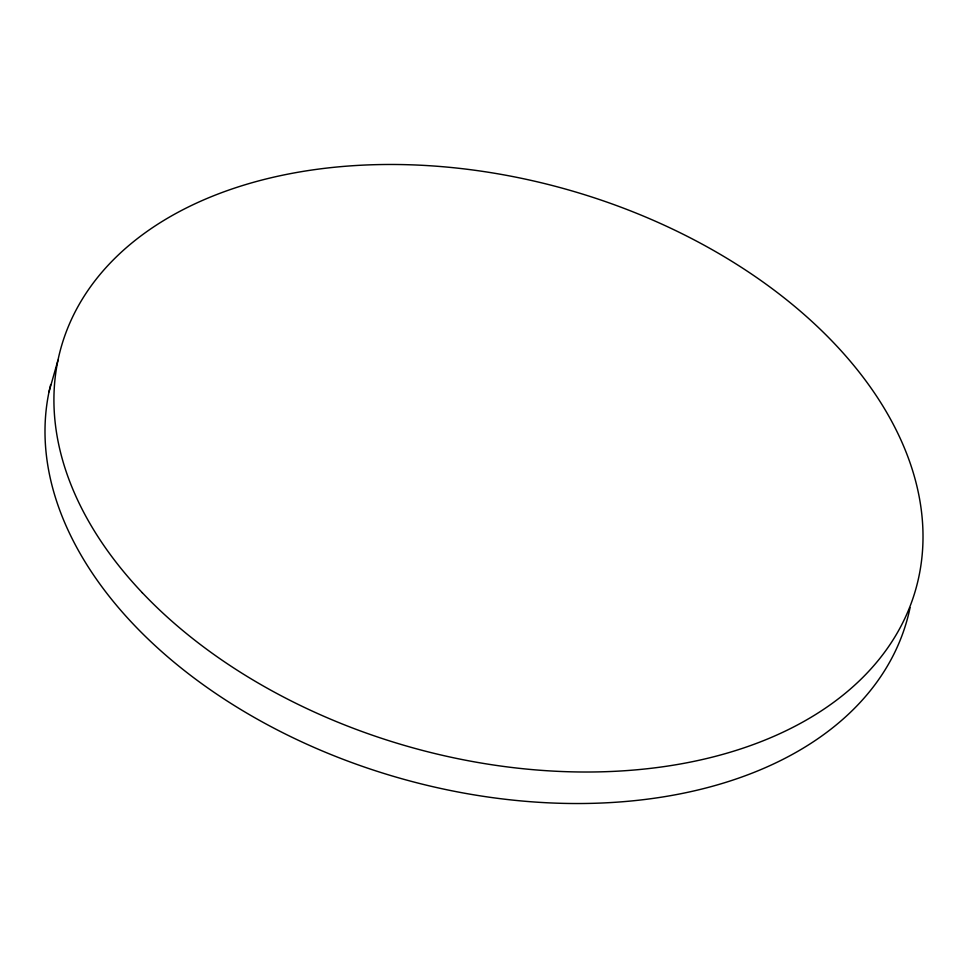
<?xml version="1.0" encoding="UTF-8"?>
<svg xmlns="http://www.w3.org/2000/svg" width="968" height="968" viewBox="0 0 968 968"><rect width="100%" height="100%" fill="white"/><g stroke="black" fill="none" stroke-linecap="round" stroke-linejoin="round"><path stroke-width="1.45" d="M49.029 391.798L57.947 360.277M910.053 607.722A444.118 289.613 15.8 0 1 414.969 782.301A444.118 289.613 15.8 0 1 50.675 384.599M142.248 592.67A444.118 289.613 15.8 0 0 889.011 646.019A444.118 289.613 15.8 0 0 434.112 166.036A444.118 289.613 15.8 0 0 142.248 592.67"/></g></svg>
